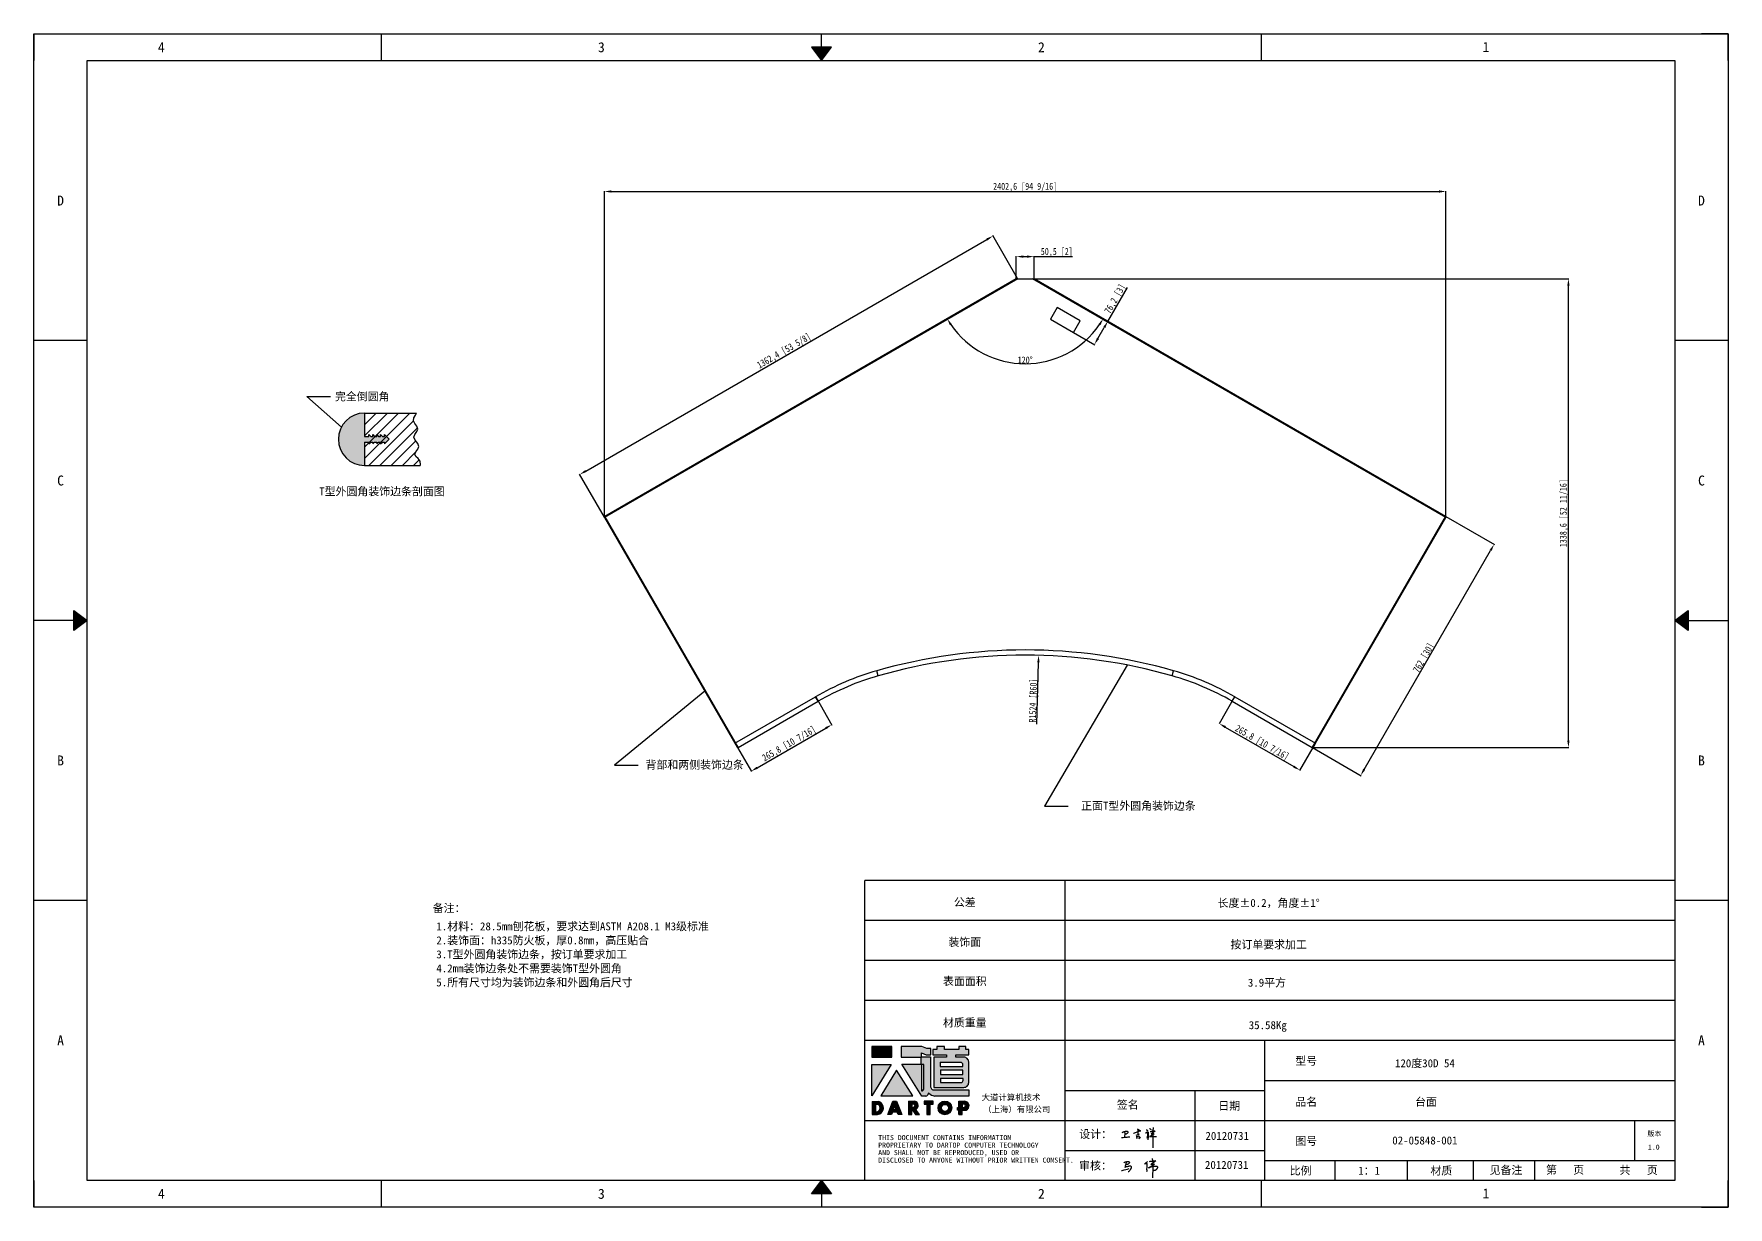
# Model space of a CAD drawing. Header units: inches. Extents: x 777 to 29406, y -38596 to 2393.
# Drawn here: x 777 to 5614, y -957 to 2393 of the extents above; entities that cross this region are included whole.
import ezdxf
from ezdxf.enums import TextEntityAlignment as Align

# ---------------------------------------------------------------- set-up
doc = ezdxf.new("R2010")
doc.units = ezdxf.units.IN
doc.header["$LTSCALE"] = 0.605
doc.header["$MEASUREMENT"] = 0
doc.header["$PDMODE"] = 3
doc.header["$PDSIZE"] = 0.25
doc.linetypes.add('DOT', pattern=[0.2, 0.1, -0.1])
doc.layers.get('0').update_dxf_attribs({"linetype": 'CONTINUOUS'})
doc.layers.get('Defpoints').update_dxf_attribs({"linetype": 'CONTINUOUS'})
for name, color, linetype in [('02-05848-001_DXF_HATCHING', 7, 'CONTINUOUS'), ('02-05848-001_DXF_TEXT', 7, 'CONTINUOUS'), ('02-05848-001DXF_CONTINUOUS_LINE', 7, 'CONTINUOUS'), ('4', 7, 'CONTINUOUS'), ('print', 30, 'CONTINUOUS')]:
    doc.layers.add(name, color=color, linetype=linetype)
doc.layers.add('dim', color=2, linetype='CONTINUOUS', lineweight=9)
doc.styles.add('Dartop', font='')
doc.styles.add('hzHT', font='simhei.ttf')
doc.styles.get("Standard").update_dxf_attribs({"font": 'txt', "width": 0.7})
doc.styles.get('Dartop').set_extended_font_data('FangSong_GB2312')
doc.dimstyles.new('ISO-25', dxfattribs={"dimtxt": 20, "dimasz": 20, "dimexe": 1.25, "dimexo": 0.625, "dimtad": 1, "dimdec": 1, "dimtxsty": 'Standard', "dimcen": 2.5, "dimadec": 0, "dimazin": 0, "dimtfac": 1, "dimtdec": 1, "dimtmove": 0, "dimatfit": 3, "dimfxl": 0, "dimarcsym": 0})
doc.dimstyles.get("Standard").update_dxf_attribs({"dimtxt": 0.1, "dimasz": 0.125, "dimexe": 0.18, "dimexo": 0.0625, "dimgap": 0.09, "dimtad": 0, "dimtih": 1, "dimtoh": 1, "dimdec": 3, "dimzin": 4, "dimdsep": 46, "dimtxsty": 'Standard', "dimblk": '_FILLED', "dimblk1": '_FILLED', "dimblk2": '_FILLED', "dimcen": 0.09, "dimadec": 0, "dimazin": 0, "dimtol": 1, "dimtp": 0.008, "dimtm": 0.008, "dimtfac": 1, "dimtdec": 3, "dimtofl": 0, "dimtmove": 0, "dimatfit": 3, "dimldrblk": '_FILLED', "dimfxl": 0, "dimtolj": 1, "dimtzin": 4, "dimarcsym": 0})

# ---------------------------------------------------------------- blocks, each defined once
blk = doc.blocks.new('_FILLED')
at = {"color": 0, "linetype": 'ByBlock'}
blk.add_solid([(0, 0), (-1, 0.16), (-1, -0.16)], dxfattribs=at)
blk = doc.blocks.new('*U5')
at = {"color": 254, "linetype": 'Continuous', "extrusion": (0, 0, -1)}
for points in [[(-17, 0.333), (-16.812, 0.25), (-17, 0.5)], [(-17, 0.333), (-17.188, 0.25), (-16.812, 0.25)], [(-17, 0.333), (-17, 0.5), (-17.188, 0.25)]]:
    blk.add_solid(points, dxfattribs=at)
blk = doc.blocks.new('*U4')
at = {"color": 254, "linetype": 'Continuous', "extrusion": (0, 0, -1)}
for points in [[(-33.167, 11), (-33, 11), (-33.25, 11.188)], [(-33.167, 11), (-33.25, 11.188), (-33.25, 10.812)], [(-33.167, 11), (-33.25, 10.812), (-33, 11)]]:
    blk.add_solid(points, dxfattribs=at)
blk = doc.blocks.new('*U6')
at = {"color": 254, "linetype": 'Continuous'}
for points in [[(17, 21.667), (17.188, 21.75), (16.812, 21.75)], [(17, 21.667), (16.812, 21.75), (17, 21.5)], [(17, 21.667), (17, 21.5), (17.188, 21.75)]]:
    blk.add_solid(points, dxfattribs=at)
blk = doc.blocks.new('*U3')
at = {"color": 254, "linetype": 'Continuous', "extrusion": (0, 0, -1)}
for points in [[(-0.833, 11), (-0.75, 10.812), (-0.75, 11.188)], [(-0.833, 11), (-0.75, 11.188), (-1, 11)], [(-0.833, 11), (-1, 11), (-0.75, 10.812)]]:
    blk.add_solid(points, dxfattribs=at)
blk = doc.blocks.new('dadao')
for p, q in [((48, 19.2), (44.9, 10.4)), ((44.9, 10.4), (51.2, 10.4)), ((51.2, 10.4), (48, 19.2))]:
    blk.add_line(p, q)
for points in [[(41.8, 121.6), (41.8, 143.7), (-0.4, 143.7), (-0.4, 121.6), (41.8, 121.6)], [(104.8, 122), (104.8, 130.3), (114.1, 126.3), (124.2, 126.3), (124.2, 139.6), (115.9, 139.6), (105.1, 143.9), (61.5, 143.9)], [(61.7, 144), (61.7, 121.3), (103.9, 121.3)], [(113.4, 38.7), (105.1, 38.7), (63, 106.5), (103.9, 106.5), (103.9, 120.9), (103.9, 121.3)], [(109.7, 53.6), (109.7, 106.2), (104.3, 106.2), (104.3, 50.4), (106.6, 50.4)], [(144.6, 94.4), (144.6, 84.8), (192, 84.8), (192, 94.1), (144.9, 94.1)], [(120.2, 45), (119.5, 45), (119.5, 44.6)], [(0, 28), (0, 0), (11.8, 0)], [(0.1, 28), (14, 28)], [(7.1, 21.8), (7.1, 6.1), (12, 6.1)], [(7.1, 21.8), (11.4, 21.8)], [(76.8, 28.2), (76.8, 0), (84.1, 0), (84.1, 11.1), (91.6, -0.1), (100.3, -0.1), (91.7, 11.1)], [(76.8, 28.2), (90.6, 28.2)], [(84, 22.7), (84, 15.3), (87.2, 15.3)], [(84, 22.7), (87.3, 22.7)], [(183.7, 0), (183.7, 9.6), (180.6, 9.6), (180.6, 14.9), (183.8, 14.9), (183.8, 28.1), (196.1, 28.1), (196.5, 28.1)], [(183.7, 0), (190.9, 0), (190.9, 9.6), (198.8, 9.6)], [(194.9, 22.3), (190.8, 22.3), (190.8, 15), (194.4, 15)]]:
    blk.add_lwpolyline(points)
blk.add_lwpolyline([(137.1, 144.2), (137.1, 137.9), (128.3, 137.9), (128.3, 126.5), (157.3, 126.5), (157.3, 121.5), (130.3, 121.5), (130.3, 57.5), (194.4, 57.5, 0.414214), (204.4, 67.5), (204.4, 111.3, 0.414214), (194.4, 121.3), (177.5, 121.3), (177.5, 126.3), (204.7, 126.3), (204.7, 137.7), (198.2, 137.7), (198.2, 143.9), (183.3, 143.9), (183.3, 138), (153, 138), (153, 144.2), (137.1, 144.2)], format="xyb", close=True)
for points in [[(104.8, 122), (123.4, 122), (123.4, 60, 0.414214), (131.4, 52), (204.8, 52), (204.8, 39.1), (131.7, 39.1)], [(144.3, 110.8), (144.3, 101.8), (192.3, 101.8), (192.3, 105.5, 0.414214), (187.3, 110.5), (144.3, 110.5)], [(144.6, 77), (144.6, 67.5), (187.6, 67.5, 0.414214), (192.6, 72.5), (192.6, 76.4), (144.6, 76.4)]]:
    blk.add_lwpolyline(points, format="xyb")
for points in [[(-0.3, 106.2), (40.4, 106.2), (-0.3, 39.7), (-0.3, 106.2)], [(51.7, 94.1), (18.4, 39.3), (86.2, 39.3)], [(43.8, 28.2), (51.8, 28.2), (62.6, -0.1), (55, -0.1), (53.2, 5), (42.9, 5), (41.1, 0), (33.6, 0)], [(110, 28.1), (110, 21.9), (116, 21.9), (116, -0.1), (123.2, -0.1), (123.2, 22), (129.2, 22), (129.2, 28.1), (110, 28.1)]]:
    blk.add_lwpolyline(points, close=True)
for radius in [14.5, 7.44]:
    blk.add_circle((154.2, 14.2), radius)
for centre, radius, start, end in [((99.2, 60.7), 12.6, 305.6399, 325.969), ((111.6, 46.7), 8.19, 282.9811, 347.6627), ((136, 61.7), 22.9, 226.7358, 259.3209), ((8.5, 13.9), 8.49, 294.2143, 69.7177), ((9.6, 14.2), 14.4, 278.6604, 72.3203), ((86.4, 19), 3.8, 282.527, 76.7196), ((88.6, 19.4), 8.95, 290.6073, 77.2124), ((193.7, 18.7), 3.8, 280.9891, 72.5513), ((195.7, 18.6), 9.51, 288.8959, 85.2442)]:
    blk.add_arc(centre, radius, start, end)
blk = doc.blocks.new('h')
for p, q in [((20768.1, -2360.9), (20773, -2359.1)), ((20769.5, -2366.9), (20769.8, -2370.6)), ((20769.8, -2370.6), (20770.9, -2378)), ((20770.9, -2378), (20771.5, -2370.6)), ((20772.4, -2369.3), (20774.9, -2367.8)), ((20773, -2359.1), (20784.1, -2355.2)), ((20773.3, -2331.8), (20775.3, -2338.7)), ((20789.1, -2340.9), (20773.5, -2331.9)), ((20775.3, -2338.7), (20775.6, -2351.2)), ((20775.6, -2351.2), (20775.5, -2357.3)), ((20782.2, -2369.2), (20780, -2377.1)), ((20780, -2377.1), (20788.3, -2371.3)), ((20780.1, -2366.4), (20780.8, -2366.4)), ((20781.9, -2367.4), (20782.2, -2369.2)), ((20845.7, -2343.5), (20848.4, -2353)), ((20848.9, -2370.3), (20847.9, -2424)), ((20848.4, -2353), (20848.9, -2370.3))]:
    blk.add_line(p, q)
for points in [[(20696.6, -2372.4, 0.002073), (20710.6, -2371.9, 0.016137), (20719.6, -2371.3, 0.008314), (20736.9, -2369.3)], [(20699.1, -2348.2, -0.029745), (20704.6, -2345.4, -0.046842), (20708.4, -2344.2, -0.00919), (20714.3, -2343, -0.018517), (20717.2, -2342.5, -0.037841), (20720.3, -2342.4, -0.039541), (20723.2, -2342.8, -0.149785), (20726, -2344.3, -0.204935), (20726.9, -2346.6, -0.074872), (20726.5, -2348.3, -0.061615), (20725.6, -2350.3, -0.034204), (20723.8, -2352.6, -0.045776), (20722.3, -2354.1, -0.054985), (20720.4, -2355.3, -0.036348), (20717.3, -2356.5, -0.067752), (20715.7, -2356.8, -0.043553), (20713.2, -2356.7)], [(20755, -2351.9, -0.024077), (20759.9, -2350.1, -0.013147), (20768.7, -2346.5, -0.00522), (20775.4, -2344.1, -0.018517), (20777.3, -2343.4, -0.008274), (20786.3, -2341, -0.039541), (20788.3, -2340.8, -0.079216), (20789.4, -2341, -0.204935)], [(20813.5, -2350.1, 0.007348), (20815.9, -2348.7, 0.008421), (20818, -2347.3, 0.009459), (20819.7, -2346.2, -0.016325), (20820.7, -2345.5, -0.173771), (20821.8, -2345.3, -0.085159), (20823.9, -2346, -0.125883), (20826, -2347.9, -0.160659), (20826.6, -2350.1, -0.010447), (20826.5, -2352.3, -0.008247), (20826.2, -2355.1, -0.002698), (20825.3, -2374, 0.001562), (20823.9, -2383.7, 0.016137)], [(20816.8, -2335, -0.053561), (20819.6, -2336.1, -0.075272), (20821.3, -2337.3, -0.005295), (20822.5, -2338.5, -0.009337), (20823.1, -2339.1, -0.026146), (20823.7, -2339.8, -0.016644), (20824.5, -2340.9)], [(20832.1, -2329.2, -0.053561), (20834.9, -2330.3, -0.075272), (20836.7, -2331.5, -0.005295), (20837.8, -2332.6, -0.009337), (20838.5, -2333.3, -0.026146), (20839, -2334, -0.016644), (20839.8, -2335.1)], [(20836, -2343.7, -0.02797), (20842.1, -2342.6, -0.048868), (20845.6, -2342.2, -0.00919), (20851.1, -2341.4, -0.018517), (20853.9, -2341.1, -0.037841), (20856.7, -2341.2, -0.039541), (20859.4, -2341.6, -0.018282), (20840.6, -2354.7, -0.000937)], [(20847.6, -2340.2, 0.021784), (20849.6, -2335.9, 0.028296), (20850.8, -2332.4, 0.008136), (20851.9, -2328.2, 0.028913), (20852.2, -2327, 0.08193), (20852.1, -2325.9, 0.075058), (20851.7, -2324.7, 0.275043)]]:
    blk.add_lwpolyline(points, format="xyb")
for points in [[(20711.3, -2343.5), (20711.3, -2343.5), (20711.5, -2355.8), (20710.7, -2368), (20710.6, -2371.9)], [(20821.5, -2350.6), (20822.4, -2359.2), (20822.2, -2364.9), (20821.7, -2369), (20821.3, -2376.3), (20823.6, -2368.5), (20827.2, -2366.3), (20829.5, -2366.3)], [(20840.6, -2354.7), (20850, -2354.7), (20855, -2354.3), (20845.9, -2361.1), (20840.5, -2364), (20833, -2367.5), (20863.2, -2367.4), (20865.9, -2367.3)]]:
    blk.add_lwpolyline(points)
for centre, radius, start, end in [((20773.7, -2371.2), 2.3, 121.9907, 163.60158), ((20787.5, -2406), 40.3, 100.61827, 108.24823), ((20780.8, -2367.6), 1.15, 9.4675, 90)]:
    blk.add_arc(centre, radius, start, end)
blk = doc.blocks.new('*D7')
at = {"layer": 'Defpoints', "color": 0, "transparency": 16777216}
for p in [(4808.4, 1943.1), (2405.8, 1014.1), (4808.4, 1014.1)]:
    blk.add_point(p, dxfattribs=at)
at = {"layer": 'dim', "color": 0, "lineweight": -2, "transparency": 16777216}
for p, q in [((2405.8, 1014.7), (2405.8, 1944.4)), ((2425.8, 1943.1), (4788.4, 1943.1)), ((4808.4, 1014.8), (4808.4, 1944.4))]:
    blk.add_line(p, q, dxfattribs=at)
at = {"layer": 'dim', "color": 0, "transparency": 16777216}
for points in [[(2425.8, 1946.4), (2425.8, 1939.8), (2405.8, 1943.1)], [(4788.4, 1946.4), (4788.4, 1939.8), (4808.4, 1943.1)]]:
    blk.add_solid(points, dxfattribs=at)
at = {"layer": 'dim', "color": 0, "transparency": 16777216, "insert": (3607.1, 1955.4), "char_height": 20, "attachment_point": 5}
blk.add_mtext('2402,6 [94 9/16]', dxfattribs=at)
blk = doc.blocks.new('*D8')
at = {"layer": 'Defpoints', "color": 0, "transparency": 16777216}
for p in [(3515.2, 1816.1), (3585.9, 1693.8), (2406, 1012.6)]:
    blk.add_point(p, dxfattribs=at)
at = {"layer": 'dim', "color": 0, "lineweight": -2, "transparency": 16777216}
for p, q in [((2352.7, 1144.9), (3497.9, 1806.1)), ((3585.5, 1694.3), (3514.6, 1817.2)), ((2405.7, 1013.1), (2334.7, 1136))]:
    blk.add_line(p, q, dxfattribs=at)
at = {"layer": 'dim', "color": 0, "transparency": 16777216}
for points in [[(3496.2, 1809), (3499.6, 1803.2), (3515.2, 1816.1)], [(2351, 1147.8), (2354.4, 1142.1), (2335.4, 1134.9)]]:
    blk.add_solid(points, dxfattribs=at)
at = {"layer": 'dim', "color": 0, "transparency": 16777216, "insert": (2919.2, 1486.2), "char_height": 20, "attachment_point": 5, "rotation": 30}
blk.add_mtext('1362,4 [53 5/8]', dxfattribs=at)
blk = doc.blocks.new('*D9')
at = {"layer": 'Defpoints', "color": 0, "transparency": 16777216}
for p in [(3632.4, 1757.1), (3581.8, 1693.8), (3632.4, 1693.8)]:
    blk.add_point(p, dxfattribs=at)
at = {"layer": 'dim', "color": 0, "lineweight": -2, "transparency": 16777216}
for p, q in [((3581.8, 1694.4), (3581.8, 1758.4)), ((3601.8, 1757.1), (3612.4, 1757.1)), ((3632.4, 1694.4), (3632.4, 1758.4)), ((3632.4, 1757.1), (3742.3, 1757.1))]:
    blk.add_line(p, q, dxfattribs=at)
at = {"layer": 'dim', "color": 0, "transparency": 16777216}
for points in [[(3601.8, 1760.5), (3601.8, 1753.8), (3581.8, 1757.1)], [(3612.4, 1760.5), (3612.4, 1753.8), (3632.4, 1757.1)]]:
    blk.add_solid(points, dxfattribs=at)
at = {"layer": 'dim', "color": 0, "transparency": 16777216, "insert": (3697.4, 1769.4), "char_height": 20, "attachment_point": 5}
blk.add_mtext('50,5 [2]', dxfattribs=at)
blk = doc.blocks.new('*D10')
at = {"layer": 'Defpoints', "color": 0, "transparency": 16777216}
for p in [(3581.8, 1693.8), (3632.4, 1693.8), (3519.1, 1466.7), (2406.7, 1015.3), (4807.5, 1015.3)]:
    blk.add_point(p, dxfattribs=at)
at = {"layer": 'dim', "color": 0, "lineweight": -2, "transparency": 16777216}
blk.add_arc((3607.1, 1708.4), 257.2, 214.4559, 325.5441, dxfattribs=at)
at = {"layer": 'dim', "color": 0, "transparency": 16777216}
for points in [[(3392.2, 1561.1), (3397.8, 1564.6), (3384.3, 1579.8)], [(3816.4, 1564.6), (3822, 1561.1), (3829.9, 1579.8)]]:
    blk.add_solid(points, dxfattribs=at)
at = {"layer": 'dim', "color": 0, "transparency": 16777216, "insert": (3607.1, 1461.8), "char_height": 20, "attachment_point": 5}
blk.add_mtext('120°', dxfattribs=at)
blk = doc.blocks.new('*D11')
at = {"layer": 'Defpoints', "color": 0, "transparency": 16777216}
for p in [(3783.1, 1606.8), (3843, 1572.2), (3745, 1540.8)]:
    blk.add_point(p, dxfattribs=at)
at = {"layer": 'dim', "color": 0, "lineweight": -2, "transparency": 16777216}
for p, q in [((3843, 1572.2), (3899.1, 1669.4)), ((3783.6, 1606.5), (3844.1, 1571.6)), ((3814.9, 1523.5), (3833, 1554.9)), ((3745.5, 1540.5), (3806, 1505.6))]:
    blk.add_line(p, q, dxfattribs=at)
at = {"layer": 'dim', "color": 0, "transparency": 16777216}
for points in [[(3830.1, 1556.5), (3835.9, 1553.2), (3843, 1572.2)], [(3812, 1525.2), (3817.8, 1521.8), (3804.9, 1506.2)]]:
    blk.add_solid(points, dxfattribs=at)
at = {"layer": 'dim', "color": 0, "transparency": 16777216, "insert": (3865.4, 1635.6), "char_height": 20, "attachment_point": 5, "rotation": 60}
blk.add_mtext('76,2 [3]', dxfattribs=at)
blk = doc.blocks.new('*D12')
at = {"layer": 'Defpoints', "color": 0, "transparency": 16777216}
for p in [(3645.5, 618.4), (3607.1, -905.1)]:
    blk.add_point(p, dxfattribs=at)
at = {"layer": 'dim', "color": 0, "lineweight": -2, "transparency": 16777216}
blk.add_line((3640.5, 422), (3645, 598.4), dxfattribs=at)
at = {"layer": 'dim', "color": 0, "transparency": 16777216}
blk.add_solid([(3641.6, 598.5), (3648.3, 598.4), (3645.5, 618.4)], dxfattribs=at)
at = {"layer": 'dim', "color": 0, "transparency": 16777216, "insert": (3631.6, 489.4), "char_height": 20, "attachment_point": 5, "rotation": 88.5586}
blk.add_mtext('R1524 [R60]', dxfattribs=at)
blk = doc.blocks.new('*D13')
at = {"layer": 'Defpoints', "color": 0, "transparency": 16777216}
for p in [(3008.8, 500.3), (3054.9, 420.4), (2778.5, 367.4)]:
    blk.add_point(p, dxfattribs=at)
at = {"layer": 'dim', "color": 0, "lineweight": -2, "transparency": 16777216}
for p, q in [((3009.1, 499.8), (3055.5, 419.3)), ((2842, 297.5), (3037.6, 410.4)), ((2778.8, 366.8), (2825.3, 286.4))]:
    blk.add_line(p, q, dxfattribs=at)
at = {"layer": 'dim', "color": 0, "transparency": 16777216}
for points in [[(3035.9, 413.3), (3039.2, 407.5), (3054.9, 420.4)], [(2840.3, 300.4), (2843.6, 294.6), (2824.6, 287.5)]]:
    blk.add_solid(points, dxfattribs=at)
at = {"layer": 'dim', "color": 0, "transparency": 16777216, "insert": (2933.6, 364.6), "char_height": 20, "attachment_point": 5, "rotation": 30}
blk.add_mtext('265,8 [10 7/16]', dxfattribs=at)
blk = doc.blocks.new('*D14')
at = {"layer": 'Defpoints', "color": 0, "transparency": 16777216}
for p in [(4205.5, 500.3), (4435.7, 367.4), (4391.4, 290.7)]:
    blk.add_point(p, dxfattribs=at)
at = {"layer": 'dim', "color": 0, "lineweight": -2, "transparency": 16777216}
for p, q in [((4205.2, 499.8), (4160.6, 422.5)), ((4178.5, 413.6), (4374.1, 300.7)), ((4435.4, 366.8), (4390.8, 289.6))]:
    blk.add_line(p, q, dxfattribs=at)
at = {"layer": 'dim', "color": 0, "transparency": 16777216}
for points in [[(4180.2, 416.5), (4176.8, 410.7), (4161.2, 423.6)], [(4375.8, 303.5), (4372.4, 297.8), (4391.4, 290.7)]]:
    blk.add_solid(points, dxfattribs=at)
at = {"layer": 'dim', "color": 0, "transparency": 16777216, "insert": (4282.5, 367.8), "char_height": 20, "attachment_point": 5, "rotation": 330}
blk.add_mtext('265,8 [10 7/16]', dxfattribs=at)
blk = doc.blocks.new('*D15')
at = {"layer": 'Defpoints', "color": 0, "transparency": 16777216}
for p in [(4807.5, 1015.3), (4946, 935.4), (4426.5, 355.4)]:
    blk.add_point(p, dxfattribs=at)
at = {"layer": 'dim', "color": 0, "lineweight": -2, "transparency": 16777216}
for p, q in [((4808, 1015), (4947.1, 934.8)), ((4575, 292.8), (4936, 918.1)), ((4427, 355.1), (4566.1, 274.8))]:
    blk.add_line(p, q, dxfattribs=at)
at = {"layer": 'dim', "color": 0, "transparency": 16777216}
for points in [[(4933.1, 919.7), (4938.9, 916.4), (4946, 935.4)], [(4572.1, 294.5), (4577.9, 291.1), (4565, 275.5)]]:
    blk.add_solid(points, dxfattribs=at)
at = {"layer": 'dim', "color": 0, "transparency": 16777216, "insert": (4746.3, 610.7), "char_height": 20, "attachment_point": 5, "rotation": 60.0005}
blk.add_mtext('762 [30]', dxfattribs=at)
blk = doc.blocks.new('*D16')
at = {"layer": 'Defpoints', "color": 0, "transparency": 16777216}
for p in [(3632.4, 1693.8), (5158.2, 1693.8), (4428, 355.2)]:
    blk.add_point(p, dxfattribs=at)
at = {"layer": 'dim', "color": 0, "lineweight": -2, "transparency": 16777216}
for p, q in [((3633, 1693.8), (5159.4, 1693.8)), ((5158.2, 375.2), (5158.2, 1673.8)), ((4428.6, 355.2), (5159.4, 355.2))]:
    blk.add_line(p, q, dxfattribs=at)
at = {"layer": 'dim', "color": 0, "transparency": 16777216}
for points in [[(5154.8, 1673.8), (5161.5, 1673.8), (5158.2, 1693.8)], [(5154.8, 375.2), (5161.5, 375.2), (5158.2, 355.2)]]:
    blk.add_solid(points, dxfattribs=at)
at = {"layer": 'dim', "color": 0, "transparency": 16777216, "insert": (5145.9, 1024.5), "char_height": 20, "attachment_point": 5, "rotation": 90}
blk.add_mtext('1338,6 [52 11/16]', dxfattribs=at)

msp = doc.modelspace()

# ---------------------------------------------------------------- hatches: boundary and pattern name
for points in [[(3226.38, -498.93), (3169.43, -498.93), (3169.43, -528.69), (3226.38, -528.69)], [(3224.55, -549.51), (3169.58, -549.51), (3169.58, -639.26)], [(3239.79, -565.8), (3194.85, -639.86), (3286.35, -639.86)], [(3344.45, -655.01), (3318.45, -655.01), (3318.45, -663.26), (3326.56, -663.26), (3326.56, -692.99), (3336.27, -692.99), (3336.27, -663.24), (3344.45, -663.24)]]:
    msp.add_hatch(color=0).paths.add_polyline_path(points)
h = msp.add_hatch(color=0)
h.paths.add_polyline_path([(3311.5, -517.02), (3324.07, -522.45), (3337.66, -522.45), (3337.66, -504.46), (3326.45, -504.46), (3311.84, -498.69), (3253.3, -498.69), (3253.3, -529.11), (3310.26, -529.11), (3310.26, -529.73), (3310.26, -549.17), (3255.02, -549.17), (3311.83, -640.6), (3323.08, -640.6, 0.2793748), (3331.3, -632.61), (3331.3, -632.19), (3332.29, -632.19, 0.1431454), (3347.78, -640.07), (3446.5, -640.07), (3446.5, -622.73), (3347.36, -622.73, -0.4142136), (3336.56, -611.94), (3336.56, -528.15), (3311.5, -528.15)])
h.paths.add_polyline_path([(3310.83, -549.56), (3318.07, -549.56), (3318.07, -620.52, -0.0889357), (3313.87, -624.84), (3310.81, -624.84)], flags=16)
h = msp.add_hatch(color=0)
h.paths.add_polyline_path([(3446.33, -506.98), (3437.55, -506.98), (3437.55, -498.62), (3417.47, -498.62), (3417.47, -506.56), (3376.48, -506.56), (3376.48, -498.21), (3355.01, -498.21), (3355.01, -506.72), (3343.15, -506.72), (3343.15, -522.12), (3382.3, -522.12), (3382.3, -528.93), (3345.82, -528.93), (3345.82, -615.19), (3432.41, -615.19, 0.4142136), (3445.91, -601.69), (3445.91, -542.62, 0.4142136), (3432.41, -529.12), (3409.52, -529.12), (3409.52, -522.44), (3446.33, -522.44)])
h.paths.add_polyline_path([(3422.85, -543.75, -0.4142136), (3429.6, -550.5), (3429.6, -555.45), (3364.77, -555.45), (3364.77, -543.75)], flags=16)
h.paths.add_polyline_path([(3429.18, -565.89), (3429.18, -578.42), (3365.19, -578.42), (3365.19, -565.89)], flags=16)
h.paths.add_polyline_path([(3430.02, -589.71), (3430.02, -595.07, -0.4142136), (3423.27, -601.82), (3365.19, -601.82), (3365.19, -589.71)], flags=16)
h = msp.add_hatch(color=0)
h.paths.add_polyline_path([(3188.84, -655.14), (3169.99, -655.14), (3169.99, -692.87), (3185.87, -692.87, 0.7930159)])
h.paths.add_polyline_path([(3186.15, -684.61), (3179.55, -684.61), (3179.55, -663.41), (3185.42, -663.41, -0.6713609)], flags=16)
h = msp.add_hatch(color=0)
h.paths.add_polyline_path([(3239.93, -654.83), (3229.17, -654.83), (3215.33, -692.92), (3225.52, -692.92), (3227.92, -686.17), (3241.73, -686.17), (3244.18, -693), (3254.46, -693)])
h.paths.add_polyline_path([(3239.09, -678.89), (3230.54, -678.89), (3234.74, -666.93)], flags=16)
h = msp.add_hatch(color=0)
h.paths.add_polyline_path([(3292.24, -654.86), (3273.69, -654.86), (3273.69, -692.94), (3283.5, -692.94), (3283.5, -677.84), (3293.57, -693.07), (3305.41, -693.07), (3293.82, -677.94, 0.7440549)])
h.paths.add_polyline_path([(3283.41, -672.21), (3283.41, -662.21), (3287.79, -662.21, -0.796809), (3287.72, -672.21)], flags=16)
h = msp.add_hatch(color=0)
h.paths.add_polyline_path([(3358.59, -673.76, 1), (3397.68, -673.76, 1)])
h.paths.add_polyline_path([(3388.18, -673.76, -1), (3368.09, -673.76, -1)], flags=16)
h = msp.add_hatch(color=0)
h.paths.add_polyline_path([(3435.18, -654.95), (3434.62, -654.95), (3418.09, -654.95), (3418.09, -672.72), (3413.7, -672.72), (3413.7, -679.93), (3418.02, -679.93), (3418.02, -692.87), (3427.67, -692.87), (3427.67, -679.88), (3438.27, -679.88, 0.8123038)])
h.paths.add_polyline_path([(3427.53, -672.67), (3427.53, -662.73), (3433.02, -662.73, -0.7782134), (3432.46, -672.67)], flags=16)
at = {"layer": '02-05848-001_DXF_HATCHING', "linetype": 'Continuous'}
h = msp.add_hatch(color=2, dxfattribs=at)
edge = h.paths.add_edge_path()
edge.add_line((1738.59, 1227.32), (1744.63, 1227.32))
edge.add_line((1744.63, 1227.32), (1744.63, 1222.27))
edge.add_line((1744.63, 1222.27), (1749.69, 1227.32))
edge.add_line((1749.69, 1227.32), (1755.74, 1227.32))
edge.add_line((1755.74, 1227.32), (1755.74, 1222.27))
edge.add_line((1755.74, 1222.27), (1760.8, 1227.32))
edge.add_line((1760.8, 1227.32), (1766.84, 1227.32))
edge.add_line((1766.84, 1227.32), (1766.84, 1222.27))
edge.add_line((1766.84, 1222.27), (1771.9, 1227.32))
edge.add_line((1771.9, 1227.32), (1777.94, 1227.32))
edge.add_line((1777.94, 1227.32), (1777.94, 1222.27))
edge.add_line((1777.94, 1222.27), (1791.22, 1235.5))
edge.add_line((1777.94, 1248.73), (1791.22, 1235.5))
edge.add_line((1777.94, 1243.69), (1777.94, 1248.73))
edge.add_line((1771.9, 1243.69), (1777.94, 1243.69))
edge.add_line((1766.84, 1248.73), (1771.9, 1243.69))
edge.add_line((1766.84, 1243.69), (1766.84, 1248.73))
edge.add_line((1760.8, 1243.69), (1766.84, 1243.69))
edge.add_line((1755.74, 1248.73), (1760.8, 1243.69))
edge.add_line((1755.74, 1243.69), (1755.74, 1248.73))
edge.add_line((1749.69, 1243.69), (1755.74, 1243.69))
edge.add_line((1744.63, 1248.73), (1749.69, 1243.69))
edge.add_line((1744.63, 1243.69), (1744.63, 1248.73))
edge.add_line((1738.59, 1243.69), (1744.63, 1243.69))
edge.add_line((1733.53, 1248.73), (1738.59, 1243.69))
edge.add_line((1733.53, 1243.69), (1733.53, 1248.73))
edge.add_line((1720.96, 1243.69), (1733.53, 1243.69))
edge.add_line((1720.96, 1310.31), (1720.96, 1243.69))
edge.add_arc((1720.96, 1235.5), 74.8, 90, 270)
edge.add_line((1720.96, 1227.32), (1720.96, 1160.7))
edge.add_line((1720.96, 1227.32), (1733.53, 1227.32))
edge.add_line((1733.53, 1227.32), (1733.53, 1222.27))
edge.add_line((1733.53, 1222.27), (1738.59, 1227.32))

# ---------------------------------------------------------------- linework, layer by layer
at = {"color": 0, "linetype": 'DOT'}
for p, q in [((776.76, 2393.2), (5538, 2393.2)), ((776.76, -881.01), (776.76, 2317.06)), ((5614.14, 2317.06), (5614.14, -881.01)), ((5538, -957.15), (776.76, -957.15))]:
    msp.add_line(p, q, dxfattribs=at)
at = {"color": 0}
for p, q in [((776.76, 2393.2), (776.76, 2317.06)), ((1768.85, 2317.06), (1768.85, 2393.2)), ((3025.23, 2355.13), (3025.23, 2393.2)), ((4281.61, 2317.06), (4281.61, 2393.2)), ((5614.14, 2393.2), (5538, 2393.2)), ((5614.14, 2317.06), (5614.14, 2393.2)), ((929.05, -881.01), (929.05, 2317.06)), ((929.05, 2317.06), (5461.85, 2317.06)), ((5461.85, 2317.06), (5461.85, -881.01)), ((929.05, 1517.54), (776.76, 1517.54)), ((5614.14, 1517.54), (5461.85, 1517.54)), ((890.98, 718.03), (776.76, 718.03)), ((5499.93, 718.03), (5614.14, 718.03)), ((3148.97, -881.01), (3148.97, -24.38)), ((5461.85, -24.38), (3148.97, -24.38)), ((3720.05, -24.38), (3720.05, -881.01)), ((929.05, -81.49), (776.76, -81.49)), ((5614.14, -81.49), (5461.85, -81.49)), ((5461.85, -138.6), (3148.97, -138.6)), ((5461.85, -252.82), (3148.97, -252.82)), ((5461.85, -367.03), (3148.97, -367.03)), ((5461.85, -481.25), (3148.97, -481.25)), ((4291.13, -881.01), (4291.13, -481.25)), ((3720.05, -624.02), (4291.13, -624.02)), ((4091.25, -624.02), (4091.25, -881.01)), ((4291.13, -595.47), (5461.85, -595.47)), ((3148.97, -709.68), (3720.05, -709.68)), ((3720.05, -709.68), (5461.85, -709.68)), ((5347.64, -823.9), (5347.64, -709.68)), ((3720.05, -795.35), (4291.13, -795.35)), ((4291.13, -823.9), (5461.85, -823.9)), ((4492.05, -881.01), (4492.05, -823.9)), ((4699.12, -881.01), (4699.12, -823.9)), ((4887.36, -881.01), (4887.36, -823.9)), ((5062.1, -881.01), (5062.1, -823.9)), ((776.76, -881.01), (776.76, -957.15)), ((5461.85, -881.01), (929.05, -881.01)), ((1768.85, -957.15), (1768.85, -881.01)), ((3025.23, -919.08), (3025.23, -957.15)), ((4281.61, -957.15), (4281.61, -881.01)), ((5614.14, -957.15), (5614.14, -881.01)), ((5538, -957.15), (5614.14, -957.15))]:
    msp.add_line(p, q, dxfattribs=at)
at = {"color": 2, "linetype": 'Continuous'}
for p, q in [((1720.96, 1277.04), (1754.22, 1310.31)), ((1720.96, 1245.02), (1786.25, 1310.31)), ((1720.96, 1212.99), (1818.28, 1310.31)), ((1720.96, 1180.96), (1850.3, 1310.31)), ((1732.72, 1160.7), (1860.44, 1288.41)), ((1764.75, 1160.7), (1871.89, 1267.84)), ((1796.78, 1160.7), (1867.12, 1231.04)), ((1828.81, 1160.7), (1866.62, 1198.51)), ((1860.83, 1160.7), (1876.69, 1176.55))]:
    msp.add_line(p, q, dxfattribs=at)
at = {"color": 7, "linetype": 'Continuous'}
for p, q in [((1720.96, 1310.31), (1720.96, 1243.69)), ((1720.96, 1310.31), (1869.34, 1310.31)), ((1866.61, 1304.65), (1869.34, 1310.31)), ((1860.38, 1288.53), (1861.96, 1296.51)), ((1864.21, 1280.62), (1860.38, 1288.53)), ((1861.96, 1296.51), (1866.61, 1304.65)), ((1870.06, 1272.77), (1864.21, 1280.62)), ((1872.99, 1264.88), (1870.06, 1272.77)), ((1870.1, 1257.3), (1872.99, 1264.88)), ((1720.96, 1243.69), (1733.53, 1243.69)), ((1720.96, 1227.32), (1720.96, 1160.7)), ((1720.96, 1227.32), (1733.53, 1227.32)), ((1733.53, 1243.69), (1733.53, 1248.73)), ((1733.53, 1248.73), (1738.59, 1243.69)), ((1733.53, 1222.27), (1738.59, 1227.32)), ((1733.53, 1227.32), (1733.53, 1222.27)), ((1738.59, 1243.69), (1744.63, 1243.69)), ((1738.59, 1227.32), (1744.63, 1227.32)), ((1744.63, 1243.69), (1744.63, 1248.73)), ((1744.63, 1248.73), (1749.69, 1243.69)), ((1744.63, 1222.27), (1749.69, 1227.32)), ((1744.63, 1227.32), (1744.63, 1222.27)), ((1749.69, 1243.69), (1755.74, 1243.69)), ((1749.69, 1227.32), (1755.74, 1227.32)), ((1755.74, 1243.69), (1755.74, 1248.73)), ((1755.74, 1248.73), (1760.8, 1243.69)), ((1755.74, 1222.27), (1760.8, 1227.32)), ((1755.74, 1227.32), (1755.74, 1222.27)), ((1760.8, 1243.69), (1766.84, 1243.69)), ((1760.8, 1227.32), (1766.84, 1227.32)), ((1766.84, 1243.69), (1766.84, 1248.73)), ((1766.84, 1248.73), (1771.9, 1243.69)), ((1766.84, 1222.27), (1771.9, 1227.32)), ((1766.84, 1227.32), (1766.84, 1222.27)), ((1771.9, 1243.69), (1777.94, 1243.69)), ((1771.9, 1227.32), (1777.94, 1227.32)), ((1777.94, 1243.69), (1777.94, 1248.73)), ((1777.94, 1248.73), (1791.22, 1235.5)), ((1777.94, 1222.27), (1791.22, 1235.5)), ((1777.94, 1227.32), (1777.94, 1222.27)), ((1861.95, 1242.03), (1864.87, 1249.65)), ((1865.75, 1232.81), (1861.95, 1242.03)), ((1864.87, 1249.65), (1870.1, 1257.3)), ((1872.86, 1223.65), (1865.75, 1232.81)), ((1872.75, 1207.16), (1876.14, 1214.44)), ((1876.14, 1214.44), (1872.86, 1223.65)), ((1864.32, 1193.16), (1867.26, 1200)), ((1867.26, 1186.65), (1864.32, 1193.16)), ((1867.26, 1200), (1872.75, 1207.16)), ((1873.6, 1180.23), (1867.26, 1186.65)), ((1879.29, 1173.46), (1873.6, 1180.23)), ((1880.64, 1162.08), (1879.29, 1173.46)), ((1879.99, 1160.7), (1880.64, 1162.08)), ((1720.96, 1160.7), (1879.99, 1160.7))]:
    msp.add_line(p, q, dxfattribs=at)
for p, q in [((3969.6, -818.32), (3971.24, -832)), ((3965.31, -841.95), (3959.69, -844.99)), ((3969.34, -839.79), (3965.31, -841.95)), ((3965.54, -835.25), (3972.67, -835.25)), ((3976.48, -834.9), (3969.34, -839.79)), ((3971.51, -842.11), (3970.9, -873.56)), ((3971.24, -832), (3971.51, -842.11)), ((3972.67, -835.25), (3976.48, -834.9))]:
    msp.add_line(p, q)
at = {"color": 0}
for points in [[(3025.23, 2317.06), (3053.79, 2355.13), (2996.68, 2355.13), (3025.23, 2317.06)], [(929.05, 718.03), (890.98, 689.47), (890.98, 746.58), (929.05, 718.03)], [(5461.85, 718.03), (5499.93, 746.58), (5499.93, 689.47), (5461.85, 718.03)], [(3025.23, -881.01), (3053.79, -919.08), (2996.68, -919.08), (3025.23, -881.01)]]:
    msp.add_lwpolyline(points, close=True, dxfattribs=at)
for points in [[(3888.38, -830.31, -0.029745), (3891.64, -828.68, -0.0468422), (3893.85, -827.97, -0.0091902), (3897.3, -827.27, -0.0185172), (3899.03, -827.02, -0.0378406), (3900.82, -826.96, -0.0395413), (3902.51, -827.17, -0.1497852), (3904.17, -828.08, -0.2049352), (3904.68, -829.39, -0.0748717), (3904.48, -830.42, -0.0616146), (3903.92, -831.57, -0.0342039), (3902.9, -832.92, -0.0457759), (3901.98, -833.79, -0.054985), (3900.88, -834.48, -0.0363479), (3899.05, -835.21, -0.0677521), (3898.13, -835.37, -0.0435534), (3896.69, -835.3)], [(3959.69, -844.99, -0.029745), (3964.79, -842.43, -0.0468422), (3968.24, -841.32, -0.0091902), (3973.62, -840.24, -0.0185172), (3976.31, -839.85, -0.0378406), (3979.1, -839.76, -0.0395413), (3981.74, -840.09, -0.1497852), (3984.33, -841.5, -0.2049352), (3985.12, -843.54, -0.0748717), (3984.82, -845.16, -0.0616146), (3983.94, -846.94, -0.0342039), (3982.34, -849.05, -0.0457759), (3980.92, -850.41, -0.054985), (3979.19, -851.49, -0.0363479), (3976.34, -852.63, -0.0677521), (3974.9, -852.88, -0.0435534), (3972.65, -852.76)], [(3962.03, -826.83, -0.0279703), (3966.65, -825.98, -0.0488679), (3969.32, -825.69, -0.0091902), (3973.53, -825.07, -0.0185172), (3975.63, -824.88, -0.0378406), (3977.78, -824.92, -0.0395413), (3979.82, -825.29, -0.0182819), (3965.54, -835.25, -0.0009369)]]:
    msp.add_lwpolyline(points, format="xyb")
msp.add_lwpolyline([(3895.57, -827.6), (3895.57, -827.6), (3894.48, -834.29), (3892.69, -840.58), (3891.51, -844.44)])
at = {"color": 7, "linetype": 'Continuous'}
msp.add_arc((1720.96, 1235.5), 74.8, 90, 270, dxfattribs=at)
for centre, radius, start, end in [((3880.03, -840.94), 12.07, 281.07698, 291.21263), ((3614.67, 236.18), 1121.29, 283.91895, 284.97151), ((3909.95, -876.36), 36.86, 113.20245, 120.0175), ((3901.3, -856.18), 14.9, 102.47486, 113.20245), ((3922.9, -953.79), 114.87, 100.36867, 102.47486), ((3898.9, -846.59), 9.51, 283.81625, 294.03051), ((3907.32, -868.64), 28.31, 96.12534, 100.36867), ((3900.93, -851.29), 4.39, 294.83643, 309.90113), ((3842.47, -797.36), 83.89, 316.91956, 320.58866), ((3905.81, -854.58), 14.17, 87.45704, 96.12534), ((3905.86, -853.39), 12.98, 78.39957, 87.45704), ((3890.01, -838.11), 21.33, 324.09481, 331.37836), ((3907.69, -844.46), 3.86, 44.32465, 78.39957), ((3906.56, -846.48), 2.85, 319.57307, 337.48549), ((3898.71, -840.2), 12.81, 324.91067, 333.34843), ((3904.94, -842.53), 6.24, 326.76781, 340.87102), ((3908.93, -843.26), 2.14, 357.99839, 44.32465), ((3906.83, -843.19), 4.24, 340.87102, 357.99839), ((3920.21, -785.02), 56.38, 299.26546, 300.9495), ((4047.94, -1257.61), 435.33, 102.46592, 103.2053), ((3751.28, -623.82), 288.25, 313.36613, 315.29608), ((4864.43, -988.46), 920.05, 171.41017, 171.76808), ((3954.01, -834.39), 1.84, 52.37575, 91.29116), ((2332.79, -782.09), 1623.37, 357.56566, 358.05728), ((3953.38, -834.1), 2.11, 357.19683, 33.70518), ((3905.84, -830.99), 49.77, 352.91255, 354.80268), ((3924.51, -832.68), 31.02, 354.80268, 357.19683)]:
    msp.add_arc(centre, radius, start, end)
at = {"layer": '02-05848-001DXF_CONTINUOUS_LINE', "color": 7, "linetype": 'Continuous'}
for p, q in [((3585.86, 1693.79), (2406.01, 1012.6)), ((3581.85, 1693.79), (2406.74, 1015.34)), ((3581.85, 1693.79), (3632.39, 1693.79)), ((4808.23, 1012.6), (3628.39, 1693.79)), ((4807.5, 1015.34), (3632.39, 1693.79)), ((2406.01, 1012.6), (2785, 356.17)), ((2406.74, 1015.34), (2787.74, 355.43)), ((4426.5, 355.43), (4807.5, 1015.34)), ((4429.23, 356.16), (4808.23, 1012.6)), ((3187.35, 559.96), (3183.23, 574.35)), ((4026.89, 559.96), (4031.01, 574.35)), ((2778.52, 367.38), (3008.75, 500.31)), ((2787.74, 355.43), (3016.23, 487.35)), ((3016.23, 487.35), (3008.75, 500.31)), ((4198.01, 487.35), (4205.49, 500.31)), ((4198.01, 487.35), (4426.5, 355.43)), ((4205.49, 500.31), (4435.72, 367.38))]:
    msp.add_line(p, q, dxfattribs=at)
at = {"layer": '02-05848-001DXF_CONTINUOUS_LINE', "color": 40, "linetype": 'Continuous'}
for p, q in [((3698.06, 1611.89), (3679.01, 1578.89)), ((3764.05, 1573.79), (3698.06, 1611.89)), ((3679.01, 1578.89), (3745, 1540.79)), ((3745, 1540.79), (3764.05, 1573.79))]:
    msp.add_line(p, q, dxfattribs=at)
at = {"layer": '02-05848-001DXF_CONTINUOUS_LINE', "color": 7, "linetype": 'Continuous'}
for centre, radius, start, end in [((2407.75, 1013.61), 2.01, 120, 210), ((4806.49, 1013.61), 2, 330, 59.85714), ((3607.12, -905.08), 1538.96, 74.01169, 105.98831), ((3607.12, -905.08), 1524, 74.01169, 105.98831), ((3397.23, -172.56), 776.96, 105.98831, 120), ((3397.23, -172.56), 762, 105.98831, 120), ((3817.01, -172.56), 762, 60, 74.01169), ((3817.01, -172.56), 776.96, 60, 74.01169), ((2786.74, 357.17), 2.01, 209.99491, 300), ((4427.5, 357.16), 2, 240, 330.01016)]:
    msp.add_arc(centre, radius, start, end, dxfattribs=at)
at = {"layer": 'print'}
msp.add_lwpolyline([(776.76, 2393.2), (5614.14, 2393.2), (5614.14, -957.15), (776.76, -957.15)], close=True, dxfattribs=at)

# ---------------------------------------------------------------- block references
at = {"color": 0, "linetype": 'Continuous', "xscale": 152.2888407109637, "yscale": 152.2888407109637, "zscale": 152.2888407109637}
for name, p in [('*U6', (436.32, -957.15)), ('*U3', (776.76, -957.15)), ('*U4', (436.32, -957.15)), ('*U5', (436.32, -957.15))]:
    msp.add_blockref(name, p, dxfattribs=at)
at = {"color": 0}
for name, p, xscale, yscale, zscale in [('dadao', (3169.99, -692.87), 1.349832906196347, 1.349832906196347, 1.349832906196347), ('h', (-8239.53, 631.46), 0.585704211006083, 0.585704211006083, 0.585704211006083)]:
    msp.add_blockref(name, p, dxfattribs=dict(at, xscale=xscale, yscale=yscale, zscale=zscale))

# ---------------------------------------------------------------- texts
for s, height, style, p in [('4', 28.55, 'Dartop', (1140.66, 2355.13)), ('3', 28.55, 'Dartop', (2397.04, 2355.13)), ('2', 28.55, 'Dartop', (3653.42, 2355.13)), ('1', 28.55, 'Dartop', (4922.82, 2356.04)), ('D', 28.55, 'Dartop', (852.91, 1917.3)), ('D', 28.55, 'Dartop', (5538, 1917.3)), ('C', 28.55, 'Dartop', (852.91, 1117.78)), ('C', 28.55, 'Dartop', (5538, 1117.78)), ('T型外圆角装饰边条剖面图', 22.8433, 'hzHT', (1770.58, 1086.78)), ('B', 28.55, 'Dartop', (852.91, 318.27)), ('B', 28.55, 'Dartop', (5538, 318.27)), ('备注：', 22.843, 'hzHT', (1962.24, -103.38)), ('公差', 22.843, 'hzHT', (3434.76, -86.5)), ('长度%%P0.2，角度%%P1%%D', 22.8433, 'hzHT', (4302.31, -88.56)), ('1.材料：28.5mm刨花板，要求达到ASTM A208.1 M3级标准', 22.8433, 'hzHT', (2314.93, -155.37)), ('2.装饰面：h335防火板，厚0.8mm，高压贴合           ', 22.8433, 'hzHT', (2314.93, -195.37)), ('装饰面', 22.843, 'hzHT', (3434.76, -200.37)), ('按订单要求加工', 22.843, 'hzHT', (4302.31, -207.34)), ('3.T型外圆角装饰边条，按订单要求加工               ', 22.8433, 'hzHT', (2314.93, -235.37)), ('4.2mm装饰边条处不需要装饰T型外圆角                ', 22.8433, 'hzHT', (2314.93, -275.37)), ('5.所有尺寸均为装饰边条和外圆角后尺寸              ', 22.8433, 'hzHT', (2314.93, -315.37)), ('表面面积', 22.843, 'hzHT', (3434.76, -312.05)), ('3.9平方', 22.843, 'hzHT', (4297.35, -316.22)), ('材质重量', 22.843, 'hzHT', (3434.76, -430.3)), ('35.58Kg', 22.843, 'hzHT', (4299.83, -437.48)), ('A', 28.55, 'Dartop', (852.91, -481.25)), ('A', 28.55, 'Dartop', (5538, -481.25)), ('型号', 22.843, 'hzHT', (4409.65, -539.36)), ('120度30D 54', 22.843, 'hzHT', (4748.4, -546.36)), ('签名', 22.843, 'hzHT', (3899.91, -664.99)), ('日期', 22.843, 'hzHT', (4189.76, -667.8)), ('品名', 22.843, 'hzHT', (4409.65, -656.62)), ('台面', 22.843, 'hzHT', (4751.59, -656.62)), ('20120731', 22.843, 'hzHT', (4183.9, -753.68)), ('图号', 22.843, 'hzHT', (4409.65, -768.28)), ('02-05848-001', 22.8433, 'hzHT', (4748.4, -766.79)), ('版本', 14.277, 'hzHT', (5403.64, -747.59)), ('1.0', 14.277, 'Dartop', (5401.93, -785.74)), ('20120731', 22.843, 'hzHT', (4182.54, -836.57)), ('比例', 22.843, 'hzHT', (4393.72, -853.05)), ('1：1', 22.843, 'hzHT', (4589.01, -853.05)), ('材质', 22.843, 'hzHT', (4795.35, -853.05)), ('见备注', 22.843, 'hzHT', (4979.87, -851.37)), ('第   页', 22.843, 'hzHT', (5148.71, -850.68)), ('共   页', 22.843, 'hzHT', (5358.55, -851.51)), ('4', 28.55, 'Dartop', (1140.66, -919.08)), ('3', 28.55, 'Dartop', (2397.04, -919.08)), ('2', 28.55, 'Dartop', (3653.42, -919.08)), ('1', 28.55, 'Dartop', (4922.82, -918.17))]:
    msp.add_text(s, height=height, dxfattribs=dict(at, style=style)).set_placement(p, align=Align.MIDDLE_CENTER)
at = {"color": 0, "style": 'hzHT'}
for s, height, p in [('THIS DOCUMENT CONTAINS INFORMATION', 14.2771, (3187.51, -765.79)), ('PROPRIETARY TO DARTOP COMPUTER TECHNOLOGY', 14.2771, (3187.51, -787.21)), ('设计：', 22.843, (3761.53, -760.17)), ('AND SHALL NOT BE REPRODUCED, USED OR', 14.2771, (3187.51, -808.62)), ('DISCLOSED TO ANYONE WITHOUT PRIOR WRITTEN CONSENT.', 14.2771, (3187.51, -830.04)), ('审核：', 22.843, (3761.19, -850.12))]:
    msp.add_text(s, height=height, dxfattribs=at).set_placement(p)
at = {"layer": '4', "color": 0, "style": 'hzHT'}
for s, p in [('大道计算机技术', (3482.8, -652.39)), ('（上海）有限公司', (3487.11, -686.54))]:
    msp.add_text(s, height=17.132, dxfattribs=at).set_placement(p)
at = {"layer": 'dim', "color": 0, "style": 'hzHT'}
for s, height, p in [('完全倒圆角', 22.843, (1714.26, 1357.52)), ('背部和两侧装饰边条', 22.843, (2663.45, 306.07)), ('正面T型外圆角装饰边条', 22.8433, (3930.45, 188.9))]:
    msp.add_text(s, height=height, dxfattribs=at).set_placement(p, align=Align.MIDDLE_CENTER)

# ---------------------------------------------------------------- dimensions: what is measured, and where the dimension line sits
at = {"layer": 'dim'}
for p1, p2, distance, picture, middle in [((2405.81, 1014.12), (4808.42, 1014.13), 928.98, '*D7', (3607.12, 1955.4)), ((2406.01, 1012.6), (3585.86, 1693.79), 141.27, '*D8', (2919.15, 1486.19)), ((3581.85, 1693.79), (3632.39, 1693.79), 63.35, '*D9', (3697.35, 1769.43)), ((3745, 1540.79), (3783.1, 1606.78), -69.2, '*D11', (3865.44, 1635.59)), ((4426.5, 355.43), (4807.5, 1015.34), -159.92, '*D15', (4746.3, 610.74)), ((2778.5248, 367.3846), (3008.7536, 500.3072), -92.2375, '*D13', (2933.6121, 364.6108)), ((4205.4865, 500.3072), (4435.7153, 367.3846), -88.5918, '*D14', (4282.4508, 367.768))]:
    dim = msp.add_aligned_dim(p1=p1, p2=p2, distance=distance, dimstyle='ISO-25', dxfattribs=at)
    dim.commit()
    dim.dimension.update_dxf_attribs({"geometry": picture, "text_midpoint": middle})
dim = msp.add_angular_dim_2l(base=(3519.14, 1466.66), line1=((4807.5, 1015.34), (3632.39, 1693.79)), line2=((3581.85, 1693.79), (2406.74, 1015.34)), dimstyle='ISO-25', dxfattribs=at)
dim.commit()
dim.dimension.update_dxf_attribs({"geometry": '*D10', "text_midpoint": (3607.12, 1461.77)})
dim = msp.add_linear_dim(base=(5158.18, 1693.79), p1=(4428.02, 355.23), p2=(3632.39, 1693.79), angle=90, dimstyle='ISO-25', dxfattribs=at)
dim.commit()
dim.dimension.update_dxf_attribs({"geometry": '*D16', "text_midpoint": (5145.88, 1024.51)})
dim = msp.add_radius_dim(center=(3607.12, -905.08), mpoint=(3645.45, 618.43), dimstyle='ISO-25', dxfattribs=at)
dim.commit()
dim.dimension.update_dxf_attribs({"geometry": '*D12', "text_midpoint": (3642.2, 489.13), "dimtype": 164})

# ---------------------------------------------------------------- leaders
at = {"layer": '02-05848-001_DXF_TEXT', "color": 2, "linetype": 'Continuous'}
for points in [[(1654.63, 1270.09), (1555.72, 1357.24), (1623.22, 1357.24)], [(3897.88, 590.92), (3662.2, 187.86), (3729.69, 187.86)], [(2692.4, 516.56), (2434.98, 305.03), (2502.47, 305.03)]]:
    msp.add_leader(points, dimstyle='Standard', override={"dimtad": 0}, dxfattribs=at)

doc.saveas('drawing.dxf')
